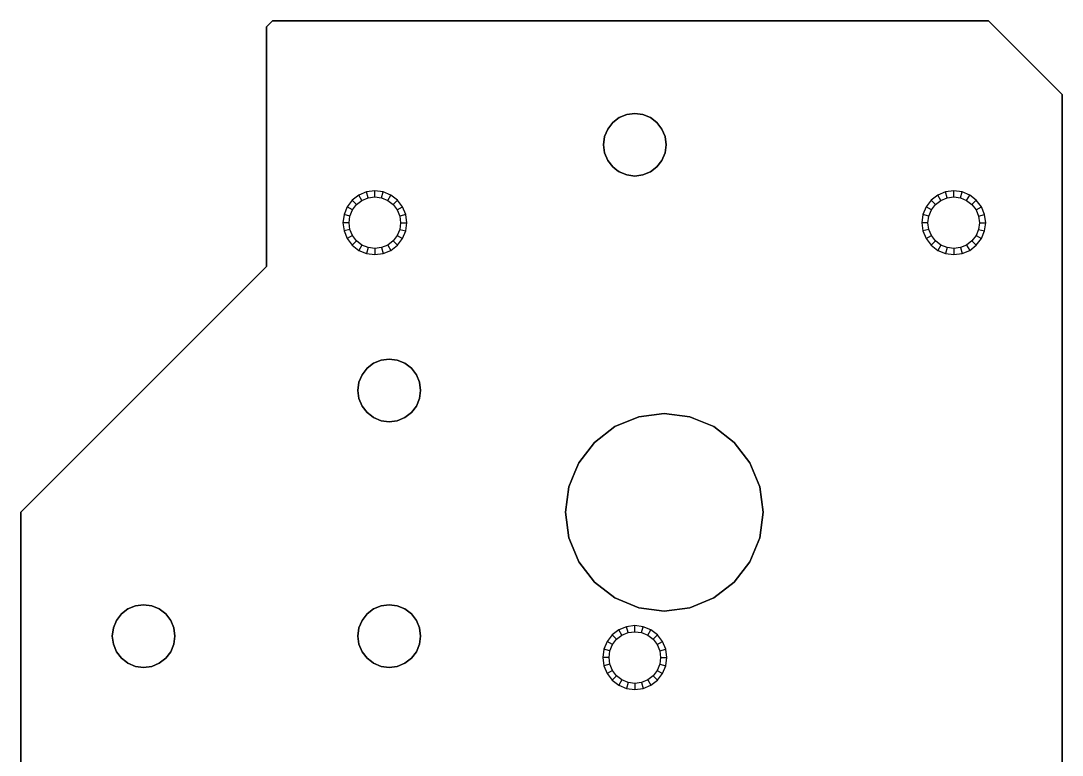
# Model space of a CAD drawing. Header units: metres. Extents: x 0 to 1120, y 0 to 254.
# Drawn here: x 224.6 to 309.4, y 60.2 to 120 of the extents above; entities that cross this region are included whole.
import ezdxf

# ---------------------------------------------------------------- set-up
doc = ezdxf.new("R2010")
doc.units = ezdxf.units.M

msp = doc.modelspace()

# ---------------------------------------------------------------- linework, layer by layer
at = {"layer": 'Group#1'}
for p, q in [((245.102, 120), (244.602, 119.5)), ((244.602, 119.5, 6), (245.102, 120, 6)), ((245.102, 120), (245.102, 120, 6)), ((303.402, 120), (245.102, 120)), ((245.102, 120, 6), (303.402, 120, 6)), ((303.402, 120), (303.402, 120, 6)), ((309.402, 114), (303.402, 120)), ((303.402, 120, 6), (309.402, 114, 6)), ((244.602, 119.5), (244.602, 119.5, 6)), ((244.602, 119.5), (244.602, 100)), ((244.602, 100, 6), (244.602, 119.5, 6)), ((309.402, 114), (309.402, 114, 6)), ((309.402, 46), (309.402, 114)), ((309.402, 114, 6), (309.402, 46, 6)), ((272.799, 111.72), (273.327, 112.125)), ((273.327, 112.125, 6), (272.799, 111.72, 6)), ((273.327, 112.125), (273.942, 112.38)), ((273.942, 112.38, 6), (273.327, 112.125, 6)), ((273.327, 112.125), (273.327, 112.125, 6)), ((273.942, 112.38), (274.602, 112.467)), ((274.602, 112.467, 6), (273.942, 112.38, 6)), ((273.942, 112.38), (273.942, 112.38, 6)), ((274.602, 112.467), (274.602, 112.467, 6)), ((274.602, 112.467), (275.262, 112.38)), ((275.262, 112.38, 6), (274.602, 112.467, 6)), ((275.262, 112.38), (275.262, 112.38, 6)), ((275.262, 112.38), (275.877, 112.125)), ((275.877, 112.125, 6), (275.262, 112.38, 6)), ((275.877, 112.125), (275.877, 112.125, 6)), ((275.877, 112.125), (276.405, 111.72)), ((276.405, 111.72, 6), (275.877, 112.125, 6)), ((272.139, 110.577), (272.393, 111.192)), ((272.393, 111.192, 6), (272.139, 110.577, 6)), ((272.393, 111.192), (272.799, 111.72)), ((272.799, 111.72, 6), (272.393, 111.192, 6)), ((272.393, 111.192, 6), (272.393, 111.192)), ((272.799, 111.72), (272.799, 111.72, 6)), ((276.405, 111.72), (276.405, 111.72, 6)), ((276.405, 111.72), (276.81, 111.192)), ((276.81, 111.192, 6), (276.405, 111.72, 6)), ((276.81, 111.192), (276.81, 111.192, 6)), ((276.81, 111.192), (277.065, 110.577)), ((277.065, 110.577, 6), (276.81, 111.192, 6)), ((272.052, 109.917), (272.139, 110.577)), ((272.139, 110.577, 6), (272.052, 109.917, 6)), ((272.139, 110.577), (272.139, 110.577, 6)), ((277.065, 110.577), (277.065, 110.577, 6)), ((277.065, 110.577), (277.152, 109.917)), ((277.152, 109.917, 6), (277.065, 110.577, 6)), ((272.052, 109.917), (272.052, 109.917, 6)), ((272.139, 109.257), (272.052, 109.917)), ((272.052, 109.917, 6), (272.139, 109.257, 6)), ((277.152, 109.917), (277.065, 109.257)), ((277.065, 109.257, 6), (277.152, 109.917, 6)), ((277.152, 109.917), (277.152, 109.917, 6)), ((272.139, 109.257), (272.139, 109.257, 6)), ((272.393, 108.642), (272.139, 109.257)), ((272.139, 109.257, 6), (272.393, 108.642, 6)), ((272.393, 108.642), (272.393, 108.642, 6)), ((272.799, 108.113), (272.393, 108.642)), ((272.393, 108.642, 6), (272.799, 108.113, 6)), ((276.81, 108.642), (276.405, 108.113)), ((276.405, 108.113, 6), (276.81, 108.642, 6)), ((277.065, 109.257), (276.81, 108.642)), ((276.81, 108.642, 6), (277.065, 109.257, 6)), ((276.81, 108.642), (276.81, 108.642, 6)), ((277.065, 109.257), (277.065, 109.257, 6)), ((272.799, 108.113), (272.799, 108.113, 6)), ((273.15, 107.844), (272.799, 108.113)), ((272.799, 108.113, 6), (273.15, 107.844, 6)), ((273.15, 107.844), (273.15, 107.844, 6)), ((273.327, 107.708), (273.15, 107.844)), ((273.15, 107.844, 6), (273.327, 107.708, 6)), ((273.327, 107.708), (273.327, 107.708, 6)), ((273.942, 107.453), (273.327, 107.708)), ((273.327, 107.708, 6), (273.942, 107.453, 6)), ((275.877, 107.708), (275.262, 107.453)), ((275.262, 107.453, 6), (275.877, 107.708, 6)), ((276.405, 108.113), (275.877, 107.708)), ((275.877, 107.708, 6), (276.405, 108.113, 6)), ((275.877, 107.708), (275.877, 107.708, 6)), ((276.405, 108.113), (276.405, 108.113, 6)), ((273.942, 107.453), (273.942, 107.453, 6)), ((274.602, 107.367), (273.942, 107.453)), ((273.942, 107.453, 6), (274.602, 107.367, 6)), ((275.262, 107.453), (274.602, 107.367)), ((274.602, 107.367, 6), (275.262, 107.453, 6)), ((274.602, 107.367), (274.602, 107.367, 6)), ((275.262, 107.453), (275.262, 107.453, 6)), ((252.759, 106.081, 6), (252.132, 105.822, 6)), ((253.432, 106.17, 6), (252.759, 106.081, 6)), ((252.889, 105.598, 5.5), (252.759, 106.081, 6)), ((253.432, 105.67, 5.5), (253.432, 106.17, 6)), ((254.105, 106.081, 6), (253.432, 106.17, 6)), ((253.976, 105.598, 5.5), (254.105, 106.081, 6)), ((254.732, 105.822, 6), (254.105, 106.081, 6)), ((299.899, 106.081, 6), (299.272, 105.822, 6)), ((300.572, 106.17, 6), (299.899, 106.081, 6)), ((300.029, 105.598, 5.5), (299.899, 106.081, 6)), ((301.245, 106.081, 6), (300.572, 106.17, 6)), ((300.572, 105.67, 5.5), (300.572, 106.17, 6)), ((301.116, 105.598, 5.5), (301.245, 106.081, 6)), ((301.872, 105.822, 6), (301.245, 106.081, 6)), ((251.594, 105.408, 6), (251.18, 104.87, 6)), ((252.132, 105.822, 6), (251.594, 105.408, 6)), ((251.947, 105.055, 5.5), (251.594, 105.408, 6)), ((251.947, 105.055), (252.382, 105.389)), ((251.947, 105.055, 5.5), (252.382, 105.389, 5.5)), ((252.382, 105.389, 5.5), (252.132, 105.822, 6)), ((252.382, 105.389), (252.889, 105.598)), ((252.382, 105.389, 5.5), (252.889, 105.598, 5.5)), ((252.382, 105.389), (252.382, 105.389, 5.5)), ((252.889, 105.598), (253.432, 105.67)), ((252.889, 105.598, 5.5), (253.432, 105.67, 5.5)), ((252.889, 105.598), (252.889, 105.598, 5.5)), ((253.432, 105.67), (253.976, 105.598)), ((253.432, 105.67, 5.5), (253.976, 105.598, 5.5)), ((253.432, 105.67, 5.5), (253.432, 105.67)), ((253.976, 105.598), (254.482, 105.389)), ((253.976, 105.598), (253.976, 105.598, 5.5)), ((253.976, 105.598, 5.5), (254.482, 105.389, 5.5)), ((254.482, 105.389, 5.5), (254.732, 105.822, 6)), ((254.482, 105.389), (254.917, 105.055)), ((254.482, 105.389, 5.5), (254.917, 105.055, 5.5)), ((254.482, 105.389, 5.5), (254.482, 105.389)), ((255.271, 105.408, 6), (254.732, 105.822, 6)), ((254.917, 105.055, 5.5), (255.271, 105.408, 6)), ((255.684, 104.87, 6), (255.271, 105.408, 6)), ((298.734, 105.408, 6), (298.32, 104.87, 6)), ((299.272, 105.822, 6), (298.734, 105.408, 6)), ((299.087, 105.055, 5.5), (298.734, 105.408, 6)), ((299.087, 105.055), (299.522, 105.389)), ((299.087, 105.055, 5.5), (299.522, 105.389, 5.5)), ((299.522, 105.389, 5.5), (299.272, 105.822, 6)), ((299.522, 105.389), (300.029, 105.598)), ((299.522, 105.389, 5.5), (300.029, 105.598, 5.5)), ((299.522, 105.389, 5.5), (299.522, 105.389)), ((300.029, 105.598), (300.572, 105.67)), ((300.029, 105.598, 5.5), (300.572, 105.67, 5.5)), ((300.029, 105.598), (300.029, 105.598, 5.5)), ((300.572, 105.67), (301.116, 105.598)), ((300.572, 105.67, 5.5), (300.572, 105.67)), ((300.572, 105.67, 5.5), (301.116, 105.598, 5.5)), ((301.116, 105.598), (301.622, 105.389)), ((301.116, 105.598, 5.5), (301.622, 105.389, 5.5)), ((301.116, 105.598), (301.116, 105.598, 5.5)), ((301.622, 105.389, 5.5), (301.872, 105.822, 6)), ((301.622, 105.389), (302.057, 105.055)), ((301.622, 105.389), (301.622, 105.389, 5.5)), ((301.622, 105.389, 5.5), (302.057, 105.055, 5.5)), ((302.411, 105.408, 6), (301.872, 105.822, 6)), ((302.057, 105.055, 5.5), (302.411, 105.408, 6)), ((302.824, 104.87, 6), (302.411, 105.408, 6)), ((251.18, 104.87, 6), (250.921, 104.243, 6)), ((251.613, 104.62, 5.5), (251.18, 104.87, 6)), ((251.404, 104.114), (251.613, 104.62)), ((251.404, 104.114, 5.5), (251.613, 104.62, 5.5)), ((251.613, 104.62), (251.947, 105.055)), ((251.613, 104.62, 5.5), (251.947, 105.055, 5.5)), ((251.613, 104.62, 5.5), (251.613, 104.62)), ((251.947, 105.055, 5.5), (251.947, 105.055)), ((254.917, 105.055), (255.251, 104.62)), ((254.917, 105.055, 5.5), (255.251, 104.62, 5.5)), ((254.917, 105.055, 5.5), (254.917, 105.055)), ((255.251, 104.62, 5.5), (255.684, 104.87, 6)), ((255.251, 104.62), (255.461, 104.114)), ((255.251, 104.62), (255.251, 104.62, 5.5)), ((255.251, 104.62, 5.5), (255.461, 104.114, 5.5)), ((255.944, 104.243, 6), (255.684, 104.87, 6)), ((298.32, 104.87, 6), (298.061, 104.243, 6)), ((298.753, 104.62, 5.5), (298.32, 104.87, 6)), ((298.544, 104.114), (298.753, 104.62)), ((298.544, 104.114, 5.5), (298.753, 104.62, 5.5)), ((298.753, 104.62), (299.087, 105.055)), ((298.753, 104.62, 5.5), (299.087, 105.055, 5.5)), ((298.753, 104.62, 5.5), (298.753, 104.62)), ((299.087, 105.055), (299.087, 105.055, 5.5)), ((302.057, 105.055), (302.391, 104.62)), ((302.057, 105.055, 5.5), (302.391, 104.62, 5.5)), ((302.057, 105.055, 5.5), (302.057, 105.055)), ((302.391, 104.62, 5.5), (302.824, 104.87, 6)), ((302.391, 104.62), (302.601, 104.114)), ((302.391, 104.62, 5.5), (302.391, 104.62)), ((302.391, 104.62, 5.5), (302.601, 104.114, 5.5)), ((303.084, 104.243, 6), (302.824, 104.87, 6)), ((250.921, 104.243, 6), (250.832, 103.57, 6)), ((251.332, 103.57, 5.5), (250.832, 103.57, 6)), ((250.832, 103.57, 6), (250.921, 102.897, 6)), ((251.404, 104.114, 5.5), (250.921, 104.243, 6)), ((251.332, 103.57), (251.404, 104.114)), ((251.332, 103.57, 5.5), (251.404, 104.114, 5.5)), ((251.404, 103.026), (251.332, 103.57)), ((251.332, 103.57), (251.332, 103.57, 5.5)), ((251.404, 103.026, 5.5), (251.332, 103.57, 5.5)), ((251.404, 104.114, 5.5), (251.404, 104.114)), ((255.944, 104.243, 6), (255.461, 104.114, 5.5)), ((255.461, 104.114), (255.532, 103.57)), ((255.461, 104.114), (255.461, 104.114, 5.5)), ((255.461, 104.114, 5.5), (255.532, 103.57, 5.5)), ((255.532, 103.57), (255.461, 103.026)), ((255.532, 103.57, 5.5), (255.461, 103.026, 5.5)), ((255.532, 103.57, 5.5), (255.532, 103.57)), ((255.532, 103.57, 5.5), (256.032, 103.57, 6)), ((256.032, 103.57, 6), (255.944, 104.243, 6)), ((255.944, 102.897, 6), (256.032, 103.57, 6)), ((298.061, 104.243, 6), (297.972, 103.57, 6)), ((297.972, 103.57, 6), (298.061, 102.897, 6)), ((298.472, 103.57, 5.5), (297.972, 103.57, 6)), ((298.544, 104.114, 5.5), (298.061, 104.243, 6)), ((298.472, 103.57), (298.544, 104.114)), ((298.472, 103.57, 5.5), (298.544, 104.114, 5.5)), ((298.544, 103.026), (298.472, 103.57)), ((298.544, 103.026, 5.5), (298.472, 103.57, 5.5)), ((298.472, 103.57), (298.472, 103.57, 5.5)), ((298.544, 104.114, 5.5), (298.544, 104.114)), ((302.601, 104.114, 5.5), (303.084, 104.243, 6)), ((302.601, 104.114), (302.672, 103.57)), ((302.601, 104.114, 5.5), (302.672, 103.57, 5.5)), ((302.601, 104.114), (302.601, 104.114, 5.5)), ((302.672, 103.57), (302.601, 103.026)), ((302.672, 103.57, 5.5), (302.601, 103.026, 5.5)), ((302.672, 103.57), (302.672, 103.57, 5.5)), ((302.672, 103.57, 5.5), (303.172, 103.57, 6)), ((303.172, 103.57, 6), (303.084, 104.243, 6)), ((303.084, 102.897, 6), (303.172, 103.57, 6)), ((251.404, 103.026, 5.5), (250.921, 102.897, 6)), ((250.921, 102.897, 6), (251.18, 102.27, 6)), ((251.613, 102.52), (251.404, 103.026)), ((251.613, 102.52, 5.5), (251.404, 103.026, 5.5)), ((251.404, 103.026), (251.404, 103.026, 5.5)), ((255.461, 103.026), (255.251, 102.52)), ((255.461, 103.026, 5.5), (255.251, 102.52, 5.5)), ((255.461, 103.026), (255.461, 103.026, 5.5)), ((255.461, 103.026, 5.5), (255.944, 102.897, 6)), ((255.684, 102.27, 6), (255.944, 102.897, 6)), ((298.544, 103.026, 5.5), (298.061, 102.897, 6)), ((298.061, 102.897, 6), (298.32, 102.27, 6)), ((298.753, 102.52), (298.544, 103.026)), ((298.544, 103.026), (298.544, 103.026, 5.5)), ((298.753, 102.52, 5.5), (298.544, 103.026, 5.5)), ((302.601, 103.026), (302.391, 102.52)), ((302.601, 103.026, 5.5), (302.391, 102.52, 5.5)), ((302.601, 103.026, 5.5), (302.601, 103.026)), ((302.601, 103.026, 5.5), (303.084, 102.897, 6)), ((302.824, 102.27, 6), (303.084, 102.897, 6)), ((251.613, 102.52, 5.5), (251.18, 102.27, 6)), ((251.18, 102.27, 6), (251.594, 101.732, 6)), ((251.947, 102.085, 5.5), (251.594, 101.732, 6)), ((251.947, 102.085), (251.613, 102.52)), ((251.947, 102.085, 5.5), (251.613, 102.52, 5.5)), ((251.613, 102.52, 5.5), (251.613, 102.52)), ((252.382, 101.751), (251.947, 102.085)), ((252.382, 101.751, 5.5), (251.947, 102.085, 5.5)), ((251.947, 102.085), (251.947, 102.085, 5.5)), ((254.917, 102.085), (254.482, 101.751)), ((254.917, 102.085, 5.5), (254.482, 101.751, 5.5)), ((255.251, 102.52), (254.917, 102.085)), ((255.251, 102.52, 5.5), (254.917, 102.085, 5.5)), ((254.917, 102.085, 5.5), (255.271, 101.732, 6)), ((254.917, 102.085, 5.5), (254.917, 102.085)), ((255.251, 102.52), (255.251, 102.52, 5.5)), ((255.251, 102.52, 5.5), (255.684, 102.27, 6)), ((255.271, 101.732, 6), (255.684, 102.27, 6)), ((298.32, 102.27, 6), (298.753, 102.52, 5.5)), ((298.32, 102.27, 6), (298.734, 101.732, 6)), ((299.087, 102.085, 5.5), (298.734, 101.732, 6)), ((299.087, 102.085), (298.753, 102.52)), ((298.753, 102.52, 5.5), (298.753, 102.52)), ((299.087, 102.085, 5.5), (298.753, 102.52, 5.5)), ((299.522, 101.751), (299.087, 102.085)), ((299.087, 102.085), (299.087, 102.085, 5.5)), ((299.522, 101.751, 5.5), (299.087, 102.085, 5.5)), ((302.057, 102.085), (301.622, 101.751)), ((302.057, 102.085, 5.5), (301.622, 101.751, 5.5)), ((302.391, 102.52), (302.057, 102.085)), ((302.391, 102.52, 5.5), (302.057, 102.085, 5.5)), ((302.057, 102.085, 5.5), (302.057, 102.085)), ((302.057, 102.085, 5.5), (302.411, 101.732, 6)), ((302.391, 102.52), (302.391, 102.52, 5.5)), ((302.391, 102.52, 5.5), (302.824, 102.27, 6)), ((302.411, 101.732, 6), (302.824, 102.27, 6)), ((251.594, 101.732, 6), (252.132, 101.318, 6)), ((252.382, 101.751, 5.5), (252.132, 101.318, 6)), ((252.132, 101.318, 6), (252.759, 101.059, 6)), ((252.889, 101.542), (252.382, 101.751)), ((252.382, 101.751), (252.382, 101.751, 5.5)), ((252.889, 101.542, 5.5), (252.382, 101.751, 5.5)), ((252.889, 101.542, 5.5), (252.759, 101.059, 6)), ((252.759, 101.059, 6), (253.432, 100.97, 6)), ((253.432, 101.47), (252.889, 101.542)), ((252.889, 101.542, 5.5), (252.889, 101.542)), ((253.432, 101.47, 5.5), (252.889, 101.542, 5.5)), ((253.976, 101.542), (253.432, 101.47)), ((253.976, 101.542, 5.5), (253.432, 101.47, 5.5)), ((253.432, 101.47), (253.432, 101.47, 5.5)), ((253.432, 101.47, 5.5), (253.432, 100.97, 6)), ((253.432, 100.97, 6), (254.105, 101.059, 6)), ((254.482, 101.751), (253.976, 101.542)), ((254.482, 101.751, 5.5), (253.976, 101.542, 5.5)), ((253.976, 101.542), (253.976, 101.542, 5.5)), ((253.976, 101.542, 5.5), (254.105, 101.059, 6)), ((254.105, 101.059, 6), (254.732, 101.318, 6)), ((254.482, 101.751, 5.5), (254.732, 101.318, 6)), ((254.482, 101.751), (254.482, 101.751, 5.5)), ((254.732, 101.318, 6), (255.271, 101.732, 6)), ((298.734, 101.732, 6), (299.272, 101.318, 6)), ((299.522, 101.751, 5.5), (299.272, 101.318, 6)), ((299.272, 101.318, 6), (299.899, 101.059, 6)), ((300.029, 101.542), (299.522, 101.751)), ((299.522, 101.751), (299.522, 101.751, 5.5)), ((300.029, 101.542, 5.5), (299.522, 101.751, 5.5)), ((300.029, 101.542, 5.5), (299.899, 101.059, 6)), ((299.899, 101.059, 6), (300.572, 100.97, 6)), ((300.572, 101.47), (300.029, 101.542)), ((300.029, 101.542, 5.5), (300.029, 101.542)), ((300.572, 101.47, 5.5), (300.029, 101.542, 5.5)), ((301.116, 101.542), (300.572, 101.47)), ((301.116, 101.542, 5.5), (300.572, 101.47, 5.5)), ((300.572, 101.47), (300.572, 101.47, 5.5)), ((300.572, 101.47, 5.5), (300.572, 100.97, 6)), ((300.572, 100.97, 6), (301.245, 101.059, 6)), ((301.622, 101.751), (301.116, 101.542)), ((301.622, 101.751, 5.5), (301.116, 101.542, 5.5)), ((301.116, 101.542), (301.116, 101.542, 5.5)), ((301.116, 101.542, 5.5), (301.245, 101.059, 6)), ((301.245, 101.059, 6), (301.872, 101.318, 6)), ((301.622, 101.751, 5.5), (301.622, 101.751)), ((301.622, 101.751, 5.5), (301.872, 101.318, 6)), ((301.872, 101.318, 6), (302.411, 101.732, 6)), ((244.602, 100), (224.602, 80)), ((224.602, 80, 6), (244.602, 100, 6)), ((244.602, 100), (244.602, 100, 6)), ((253.942, 92.38), (254.602, 92.467)), ((254.602, 92.467, 6), (253.942, 92.38, 6)), ((254.602, 92.467), (254.602, 92.467, 6)), ((254.602, 92.467), (255.262, 92.38)), ((255.262, 92.38, 6), (254.602, 92.467, 6)), ((252.393, 91.192), (252.799, 91.72)), ((252.799, 91.72, 6), (252.393, 91.192, 6)), ((252.799, 91.72), (253.327, 92.125)), ((253.327, 92.125, 6), (252.799, 91.72, 6)), ((252.799, 91.72), (252.799, 91.72, 6)), ((253.327, 92.125), (253.942, 92.38)), ((253.942, 92.38, 6), (253.327, 92.125, 6)), ((253.327, 92.125), (253.327, 92.125, 6)), ((253.942, 92.38), (253.942, 92.38, 6)), ((255.262, 92.38), (255.262, 92.38, 6)), ((255.262, 92.38), (255.877, 92.125)), ((255.877, 92.125, 6), (255.262, 92.38, 6)), ((255.877, 92.125), (255.877, 92.125, 6)), ((255.877, 92.125), (256.405, 91.72)), ((256.405, 91.72, 6), (255.877, 92.125, 6)), ((256.405, 91.72), (256.405, 91.72, 6)), ((256.405, 91.72), (256.81, 91.192)), ((256.81, 91.192, 6), (256.405, 91.72, 6)), ((252.139, 90.577), (252.393, 91.192)), ((252.393, 91.192, 6), (252.139, 90.577, 6)), ((252.393, 91.192), (252.393, 91.192, 6)), ((256.81, 91.192), (256.81, 91.192, 6)), ((256.81, 91.192), (257.065, 90.577)), ((257.065, 90.577, 6), (256.81, 91.192, 6)), ((252.052, 89.917), (252.139, 90.577)), ((252.139, 90.577, 6), (252.052, 89.917, 6)), ((252.052, 89.917), (252.052, 89.917, 6)), ((252.139, 89.257), (252.052, 89.917)), ((252.052, 89.917, 6), (252.139, 89.257, 6)), ((252.139, 90.577), (252.139, 90.577, 6)), ((257.065, 90.577), (257.065, 90.577, 6)), ((257.065, 90.577), (257.152, 89.917)), ((257.152, 89.917, 6), (257.065, 90.577, 6)), ((257.152, 89.917), (257.065, 89.257)), ((257.065, 89.257, 6), (257.152, 89.917, 6)), ((257.152, 89.917), (257.152, 89.917, 6)), ((252.139, 89.257), (252.139, 89.257, 6)), ((252.393, 88.642), (252.139, 89.257)), ((252.139, 89.257, 6), (252.393, 88.642, 6)), ((257.065, 89.257), (256.81, 88.642)), ((256.81, 88.642, 6), (257.065, 89.257, 6)), ((257.065, 89.257), (257.065, 89.257, 6)), ((252.393, 88.642), (252.393, 88.642, 6)), ((252.799, 88.113), (252.393, 88.642)), ((252.393, 88.642, 6), (252.799, 88.113, 6)), ((256.81, 88.642), (256.405, 88.113)), ((256.405, 88.113, 6), (256.81, 88.642, 6)), ((256.81, 88.642), (256.81, 88.642, 6)), ((252.799, 88.113), (252.799, 88.113, 6)), ((253.15, 87.844), (252.799, 88.113)), ((252.799, 88.113, 6), (253.15, 87.844, 6)), ((253.15, 87.844), (253.15, 87.844, 6)), ((253.327, 87.708), (253.15, 87.844)), ((253.15, 87.844, 6), (253.327, 87.708, 6)), ((253.327, 87.708), (253.327, 87.708, 6)), ((253.942, 87.453), (253.327, 87.708)), ((253.327, 87.708, 6), (253.942, 87.453, 6)), ((253.942, 87.453, 6), (253.942, 87.453)), ((254.602, 87.367), (253.942, 87.453)), ((253.942, 87.453, 6), (254.602, 87.367, 6)), ((255.262, 87.453), (254.602, 87.367)), ((254.602, 87.367, 6), (255.262, 87.453, 6)), ((254.602, 87.367), (254.602, 87.367, 6)), ((255.877, 87.708), (255.262, 87.453)), ((255.262, 87.453, 6), (255.877, 87.708, 6)), ((255.262, 87.453), (255.262, 87.453, 6)), ((256.405, 88.113), (255.877, 87.708)), ((255.877, 87.708, 6), (256.405, 88.113, 6)), ((255.877, 87.708), (255.877, 87.708, 6)), ((256.405, 88.113), (256.405, 88.113, 6)), ((272.977, 86.972), (274.919, 87.776)), ((274.919, 87.776, 6), (272.977, 86.972, 6)), ((274.919, 87.776), (277.002, 88.05)), ((277.002, 88.05, 6), (274.919, 87.776, 6)), ((274.919, 87.776), (274.919, 87.776, 6)), ((277.002, 88.05, 6), (277.002, 88.05)), ((277.002, 88.05), (279.086, 87.776)), ((279.086, 87.776, 6), (277.002, 88.05, 6)), ((279.086, 87.776), (279.086, 87.776, 6)), ((279.086, 87.776), (279.402, 87.645)), ((279.402, 87.645, 6), (279.086, 87.776, 6)), ((279.402, 87.645), (279.402, 87.645, 6)), ((279.402, 87.645), (281.027, 86.972)), ((281.027, 86.972, 6), (279.402, 87.645, 6)), ((271.31, 85.692), (272.977, 86.972)), ((272.977, 86.972, 6), (271.31, 85.692, 6)), ((272.977, 86.972), (272.977, 86.972, 6)), ((281.027, 86.972), (281.027, 86.972, 6)), ((281.027, 86.972), (282.694, 85.692)), ((282.694, 85.692, 6), (281.027, 86.972, 6)), ((270.031, 84.025), (271.31, 85.692)), ((271.31, 85.692, 6), (270.031, 84.025, 6)), ((271.31, 85.692), (271.31, 85.692, 6)), ((282.694, 85.692), (282.694, 85.692, 6)), ((282.694, 85.692), (283.974, 84.025)), ((283.974, 84.025, 6), (282.694, 85.692, 6)), ((269.712, 83.255), (270.031, 84.025)), ((270.031, 84.025, 6), (269.712, 83.255, 6)), ((270.031, 84.025), (270.031, 84.025, 6)), ((283.974, 84.025), (283.974, 84.025, 6)), ((283.974, 84.025), (284.778, 82.083)), ((284.778, 82.083, 6), (283.974, 84.025, 6)), ((269.226, 82.083), (269.712, 83.255)), ((269.712, 83.255, 6), (269.226, 82.083, 6)), ((269.712, 83.255), (269.712, 83.255, 6)), ((268.952, 80), (269.226, 82.083)), ((269.226, 82.083, 6), (268.952, 80, 6)), ((269.226, 82.083), (269.226, 82.083, 6)), ((284.778, 82.083), (284.778, 82.083, 6)), ((284.778, 82.083), (285.052, 80)), ((285.052, 80, 6), (284.778, 82.083, 6)), ((224.602, 80), (224.602, 80, 6)), ((224.602, 80), (224.602, 46)), ((224.602, 46, 6), (224.602, 80, 6)), ((268.952, 80), (268.952, 80, 6)), ((269.226, 77.917), (268.952, 80)), ((268.952, 80, 6), (269.226, 77.917, 6)), ((285.052, 80), (284.778, 77.917)), ((284.778, 77.917, 6), (285.052, 80, 6)), ((285.052, 80), (285.052, 80, 6)), ((269.226, 77.917), (269.226, 77.917, 6)), ((269.712, 76.745), (269.226, 77.917)), ((269.226, 77.917, 6), (269.712, 76.745, 6)), ((284.778, 77.917), (283.974, 75.975)), ((283.974, 75.975, 6), (284.778, 77.917, 6)), ((284.778, 77.917), (284.778, 77.917, 6)), ((269.712, 76.745), (269.712, 76.745, 6)), ((270.031, 75.975), (269.712, 76.745)), ((269.712, 76.745, 6), (270.031, 75.975, 6)), ((270.031, 75.975), (270.031, 75.975, 6)), ((271.31, 74.308), (270.031, 75.975)), ((270.031, 75.975, 6), (271.31, 74.308, 6)), ((283.974, 75.975), (282.694, 74.308)), ((282.694, 74.308, 6), (283.974, 75.975, 6)), ((283.974, 75.975), (283.974, 75.975, 6)), ((271.31, 74.308), (271.31, 74.308, 6)), ((272.977, 73.028), (271.31, 74.308)), ((271.31, 74.308, 6), (272.977, 73.028, 6)), ((282.694, 74.308), (281.027, 73.028)), ((281.027, 73.028, 6), (282.694, 74.308, 6)), ((282.694, 74.308), (282.694, 74.308, 6)), ((272.977, 73.028), (272.977, 73.028, 6)), ((274.919, 72.224), (272.977, 73.028)), ((272.977, 73.028, 6), (274.919, 72.224, 6)), ((281.027, 73.028), (279.402, 72.355)), ((279.402, 72.355, 6), (281.027, 73.028, 6)), ((281.027, 73.028), (281.027, 73.028, 6)), ((232.799, 71.725), (233.327, 72.13)), ((233.327, 72.13, 6), (232.799, 71.725, 6)), ((233.327, 72.13), (233.942, 72.385)), ((233.942, 72.385, 6), (233.327, 72.13, 6)), ((233.327, 72.13), (233.327, 72.13, 6)), ((233.942, 72.385), (234.602, 72.472)), ((234.602, 72.472, 6), (233.942, 72.385, 6)), ((233.942, 72.385), (233.942, 72.385, 6)), ((234.602, 72.472), (235.262, 72.385)), ((234.602, 72.472), (234.602, 72.472, 6)), ((235.262, 72.385, 6), (234.602, 72.472, 6)), ((235.262, 72.385), (235.877, 72.13)), ((235.262, 72.385), (235.262, 72.385, 6)), ((235.877, 72.13, 6), (235.262, 72.385, 6)), ((235.877, 72.13), (236.405, 71.725)), ((235.877, 72.13), (235.877, 72.13, 6)), ((236.405, 71.725, 6), (235.877, 72.13, 6)), ((252.799, 71.725), (253.327, 72.13)), ((253.327, 72.13, 6), (252.799, 71.725, 6)), ((253.327, 72.13), (253.942, 72.385)), ((253.942, 72.385, 6), (253.327, 72.13, 6)), ((253.327, 72.13), (253.327, 72.13, 6)), ((253.942, 72.385), (254.602, 72.472)), ((254.602, 72.472, 6), (253.942, 72.385, 6)), ((253.942, 72.385), (253.942, 72.385, 6)), ((254.602, 72.472), (254.602, 72.472, 6)), ((254.602, 72.472), (255.262, 72.385)), ((255.262, 72.385, 6), (254.602, 72.472, 6)), ((255.262, 72.385), (255.262, 72.385, 6)), ((255.262, 72.385), (255.877, 72.13)), ((255.877, 72.13, 6), (255.262, 72.385, 6)), ((255.877, 72.13), (255.877, 72.13, 6)), ((255.877, 72.13), (256.405, 71.725)), ((256.405, 71.725, 6), (255.877, 72.13, 6)), ((274.919, 72.224), (274.919, 72.224, 6)), ((277.002, 71.95), (274.919, 72.224)), ((274.919, 72.224, 6), (277.002, 71.95, 6)), ((279.086, 72.224), (277.002, 71.95)), ((277.002, 71.95, 6), (279.086, 72.224, 6)), ((279.402, 72.355), (279.086, 72.224)), ((279.086, 72.224, 6), (279.402, 72.355, 6)), ((279.086, 72.224), (279.086, 72.224, 6)), ((279.402, 72.355), (279.402, 72.355, 6)), ((232.393, 71.197), (232.799, 71.725)), ((232.799, 71.725, 6), (232.393, 71.197, 6)), ((232.799, 71.725), (232.799, 71.725, 6)), ((236.405, 71.725), (236.81, 71.197)), ((236.405, 71.725), (236.405, 71.725, 6)), ((236.81, 71.197, 6), (236.405, 71.725, 6)), ((252.393, 71.197), (252.799, 71.725)), ((252.799, 71.725, 6), (252.393, 71.197, 6)), ((252.799, 71.725), (252.799, 71.725, 6)), ((256.405, 71.725), (256.405, 71.725, 6)), ((256.405, 71.725), (256.81, 71.197)), ((256.81, 71.197, 6), (256.405, 71.725, 6)), ((277.002, 71.95), (277.002, 71.95, 6)), ((232.052, 69.922), (232.139, 70.582)), ((232.139, 70.582, 6), (232.052, 69.922, 6)), ((232.139, 70.582), (232.393, 71.197)), ((232.393, 71.197, 6), (232.139, 70.582, 6)), ((232.139, 70.582), (232.139, 70.582, 6)), ((232.393, 71.197), (232.393, 71.197, 6)), ((236.81, 71.197), (237.065, 70.582)), ((236.81, 71.197), (236.81, 71.197, 6)), ((237.065, 70.582, 6), (236.81, 71.197, 6)), ((237.065, 70.582), (237.152, 69.922)), ((237.065, 70.582), (237.065, 70.582, 6)), ((237.152, 69.922, 6), (237.065, 70.582, 6)), ((252.052, 69.922), (252.139, 70.582)), ((252.139, 70.582, 6), (252.052, 69.922, 6)), ((252.139, 70.582), (252.393, 71.197)), ((252.393, 71.197, 6), (252.139, 70.582, 6)), ((252.139, 70.582), (252.139, 70.582, 6)), ((252.393, 71.197), (252.393, 71.197, 6)), ((256.81, 71.197), (256.81, 71.197, 6)), ((256.81, 71.197), (257.065, 70.582)), ((257.065, 70.582, 6), (256.81, 71.197, 6)), ((257.065, 70.582), (257.065, 70.582, 6)), ((257.065, 70.582), (257.152, 69.922)), ((257.152, 69.922, 6), (257.065, 70.582, 6)), ((273.302, 70.427, 6), (272.764, 70.013, 6)), ((273.929, 70.686, 6), (273.302, 70.427, 6)), ((273.552, 69.994, 5.5), (273.302, 70.427, 6)), ((274.602, 70.775, 6), (273.929, 70.686, 6)), ((274.059, 70.203, 5.5), (273.929, 70.686, 6)), ((275.275, 70.686, 6), (274.602, 70.775, 6)), ((274.602, 70.275, 5.5), (274.602, 70.775, 6)), ((275.146, 70.203, 5.5), (275.275, 70.686, 6)), ((275.902, 70.427, 6), (275.275, 70.686, 6)), ((275.652, 69.994, 5.5), (275.902, 70.427, 6)), ((276.441, 70.013, 6), (275.902, 70.427, 6)), ((232.139, 69.262), (232.052, 69.922)), ((232.052, 69.922), (232.052, 69.922, 6)), ((232.052, 69.922, 6), (232.139, 69.262, 6)), ((237.152, 69.922), (237.065, 69.262)), ((237.065, 69.262, 6), (237.152, 69.922, 6)), ((237.152, 69.922), (237.152, 69.922, 6)), ((252.052, 69.922), (252.052, 69.922, 6)), ((252.139, 69.262), (252.052, 69.922)), ((252.052, 69.922, 6), (252.139, 69.262, 6)), ((257.152, 69.922), (257.065, 69.262)), ((257.065, 69.262, 6), (257.152, 69.922, 6)), ((257.152, 69.922), (257.152, 69.922, 6)), ((272.764, 70.013, 6), (272.35, 69.475, 6)), ((273.117, 69.66, 5.5), (272.764, 70.013, 6)), ((272.783, 69.225), (273.117, 69.66)), ((272.783, 69.225, 5.5), (273.117, 69.66, 5.5)), ((273.117, 69.66), (273.552, 69.994)), ((273.117, 69.66, 5.5), (273.552, 69.994, 5.5)), ((273.117, 69.66, 5.5), (273.117, 69.66)), ((273.552, 69.994), (274.059, 70.203)), ((273.552, 69.994, 5.5), (274.059, 70.203, 5.5)), ((273.552, 69.994), (273.552, 69.994, 5.5)), ((274.059, 70.203), (274.602, 70.275)), ((274.059, 70.203, 5.5), (274.602, 70.275, 5.5)), ((274.059, 70.203), (274.059, 70.203, 5.5)), ((274.602, 70.275), (275.146, 70.203)), ((274.602, 70.275, 5.5), (274.602, 70.275)), ((274.602, 70.275, 5.5), (275.146, 70.203, 5.5)), ((275.146, 70.203), (275.652, 69.994)), ((275.146, 70.203), (275.146, 70.203, 5.5)), ((275.146, 70.203, 5.5), (275.652, 69.994, 5.5)), ((275.652, 69.994), (276.087, 69.66)), ((275.652, 69.994), (275.652, 69.994, 5.5)), ((275.652, 69.994, 5.5), (276.087, 69.66, 5.5)), ((276.441, 70.013, 6), (276.087, 69.66, 5.5)), ((276.087, 69.66), (276.421, 69.225)), ((276.087, 69.66, 5.5), (276.421, 69.225, 5.5)), ((276.087, 69.66), (276.087, 69.66, 5.5)), ((276.854, 69.475, 6), (276.441, 70.013, 6)), ((232.393, 68.647), (232.139, 69.262)), ((232.139, 69.262), (232.139, 69.262, 6)), ((232.139, 69.262, 6), (232.393, 68.647, 6)), ((237.065, 69.262), (236.81, 68.647)), ((236.81, 68.647, 6), (237.065, 69.262, 6)), ((237.065, 69.262), (237.065, 69.262, 6)), ((252.393, 68.647), (252.139, 69.262)), ((252.139, 69.262), (252.139, 69.262, 6)), ((252.139, 69.262, 6), (252.393, 68.647, 6)), ((257.065, 69.262), (256.81, 68.647)), ((256.81, 68.647, 6), (257.065, 69.262, 6)), ((257.065, 69.262), (257.065, 69.262, 6)), ((272.091, 68.848, 6), (272.002, 68.175, 6)), ((272.35, 69.475, 6), (272.091, 68.848, 6)), ((272.574, 68.719, 5.5), (272.091, 68.848, 6)), ((272.783, 69.225, 5.5), (272.35, 69.475, 6)), ((272.502, 68.175), (272.574, 68.719)), ((272.502, 68.175, 5.5), (272.574, 68.719, 5.5)), ((272.574, 68.719), (272.783, 69.225)), ((272.574, 68.719, 5.5), (272.783, 69.225, 5.5)), ((272.574, 68.719), (272.574, 68.719, 5.5)), ((272.783, 69.225), (272.783, 69.225, 5.5)), ((276.421, 69.225, 5.5), (276.854, 69.475, 6)), ((276.421, 69.225), (276.631, 68.719)), ((276.421, 69.225, 5.5), (276.631, 68.719, 5.5)), ((276.421, 69.225), (276.421, 69.225, 5.5)), ((276.631, 68.719, 5.5), (277.114, 68.848, 6)), ((276.631, 68.719), (276.702, 68.175)), ((276.631, 68.719, 5.5), (276.631, 68.719)), ((276.631, 68.719, 5.5), (276.702, 68.175, 5.5)), ((277.114, 68.848, 6), (276.854, 69.475, 6)), ((277.202, 68.175, 6), (277.114, 68.848, 6)), ((232.799, 68.119), (232.393, 68.647)), ((232.393, 68.647), (232.393, 68.647, 6)), ((232.393, 68.647, 6), (232.799, 68.119, 6)), ((233.15, 67.849), (232.799, 68.119)), ((232.799, 68.119), (232.799, 68.119, 6)), ((232.799, 68.119, 6), (233.15, 67.849, 6)), ((233.327, 67.714), (233.15, 67.849)), ((233.15, 67.849), (233.15, 67.849, 6)), ((233.15, 67.849, 6), (233.327, 67.714, 6)), ((236.405, 68.119), (235.877, 67.714)), ((235.877, 67.714, 6), (236.405, 68.119, 6)), ((236.81, 68.647), (236.405, 68.119)), ((236.405, 68.119, 6), (236.81, 68.647, 6)), ((236.405, 68.119, 6), (236.405, 68.119)), ((236.81, 68.647), (236.81, 68.647, 6)), ((252.393, 68.647), (252.393, 68.647, 6)), ((252.799, 68.119), (252.393, 68.647)), ((252.393, 68.647, 6), (252.799, 68.119, 6)), ((252.799, 68.119), (252.799, 68.119, 6)), ((253.15, 67.849), (252.799, 68.119)), ((252.799, 68.119, 6), (253.15, 67.849, 6)), ((253.15, 67.849), (253.15, 67.849, 6)), ((253.327, 67.714), (253.15, 67.849)), ((253.15, 67.849, 6), (253.327, 67.714, 6)), ((256.405, 68.119), (255.877, 67.714)), ((255.877, 67.714, 6), (256.405, 68.119, 6)), ((256.81, 68.647), (256.405, 68.119)), ((256.405, 68.119, 6), (256.81, 68.647, 6)), ((256.405, 68.119), (256.405, 68.119, 6)), ((256.81, 68.647), (256.81, 68.647, 6)), ((272.002, 68.175, 6), (272.091, 67.502, 6)), ((272.502, 68.175, 5.5), (272.002, 68.175, 6)), ((272.574, 67.631), (272.502, 68.175)), ((272.502, 68.175), (272.502, 68.175, 5.5)), ((272.574, 67.631, 5.5), (272.502, 68.175, 5.5)), ((276.702, 68.175), (276.631, 67.631)), ((276.702, 68.175, 5.5), (276.631, 67.631, 5.5)), ((276.702, 68.175, 5.5), (276.702, 68.175)), ((276.702, 68.175, 5.5), (277.202, 68.175, 6)), ((277.114, 67.502, 6), (277.202, 68.175, 6)), ((233.942, 67.459), (233.327, 67.714)), ((233.327, 67.714, 6), (233.942, 67.459, 6)), ((233.327, 67.714), (233.327, 67.714, 6)), ((234.602, 67.372), (233.942, 67.459)), ((233.942, 67.459), (233.942, 67.459, 6)), ((233.942, 67.459, 6), (234.602, 67.372, 6)), ((235.262, 67.459), (234.602, 67.372)), ((234.602, 67.372, 6), (235.262, 67.459, 6)), ((234.602, 67.372), (234.602, 67.372, 6)), ((235.877, 67.714), (235.262, 67.459)), ((235.262, 67.459, 6), (235.877, 67.714, 6)), ((235.262, 67.459), (235.262, 67.459, 6)), ((235.877, 67.714), (235.877, 67.714, 6)), ((253.327, 67.714), (253.327, 67.714, 6)), ((253.942, 67.459), (253.327, 67.714)), ((253.327, 67.714, 6), (253.942, 67.459, 6)), ((253.942, 67.459), (253.942, 67.459, 6)), ((254.602, 67.372), (253.942, 67.459)), ((253.942, 67.459, 6), (254.602, 67.372, 6)), ((255.262, 67.459), (254.602, 67.372)), ((254.602, 67.372, 6), (255.262, 67.459, 6)), ((254.602, 67.372), (254.602, 67.372, 6)), ((255.877, 67.714), (255.262, 67.459)), ((255.262, 67.459, 6), (255.877, 67.714, 6)), ((255.262, 67.459, 6), (255.262, 67.459)), ((255.877, 67.714), (255.877, 67.714, 6)), ((272.574, 67.631, 5.5), (272.091, 67.502, 6)), ((272.091, 67.502, 6), (272.35, 66.875, 6)), ((272.783, 67.125, 5.5), (272.35, 66.875, 6)), ((272.783, 67.125), (272.574, 67.631)), ((272.574, 67.631, 5.5), (272.574, 67.631)), ((272.783, 67.125, 5.5), (272.574, 67.631, 5.5)), ((273.117, 66.69), (272.783, 67.125)), ((272.783, 67.125, 5.5), (272.783, 67.125)), ((273.117, 66.69, 5.5), (272.783, 67.125, 5.5)), ((276.421, 67.125), (276.087, 66.69)), ((276.421, 67.125, 5.5), (276.087, 66.69, 5.5)), ((276.631, 67.631), (276.421, 67.125)), ((276.631, 67.631, 5.5), (276.421, 67.125, 5.5)), ((276.421, 67.125), (276.421, 67.125, 5.5)), ((276.421, 67.125, 5.5), (276.854, 66.875, 6)), ((276.631, 67.631, 5.5), (276.631, 67.631)), ((276.631, 67.631, 5.5), (277.114, 67.502, 6)), ((276.854, 66.875, 6), (277.114, 67.502, 6)), ((272.35, 66.875, 6), (272.764, 66.337, 6)), ((273.117, 66.69, 5.5), (272.764, 66.337, 6)), ((272.764, 66.337, 6), (273.302, 65.923, 6)), ((273.552, 66.356), (273.117, 66.69)), ((273.117, 66.69), (273.117, 66.69, 5.5)), ((273.552, 66.356, 5.5), (273.117, 66.69, 5.5)), ((273.552, 66.356, 5.5), (273.302, 65.923, 6)), ((274.059, 66.147), (273.552, 66.356)), ((273.552, 66.356), (273.552, 66.356, 5.5)), ((274.059, 66.147, 5.5), (273.552, 66.356, 5.5)), ((274.059, 66.147, 5.5), (273.929, 65.664, 6)), ((274.602, 66.075), (274.059, 66.147)), ((274.602, 66.075, 5.5), (274.059, 66.147, 5.5)), ((274.059, 66.147, 5.5), (274.059, 66.147)), ((275.146, 66.147), (274.602, 66.075)), ((275.146, 66.147, 5.5), (274.602, 66.075, 5.5)), ((275.652, 66.356), (275.146, 66.147)), ((275.652, 66.356, 5.5), (275.146, 66.147, 5.5)), ((275.146, 66.147, 5.5), (275.146, 66.147)), ((275.146, 66.147, 5.5), (275.275, 65.664, 6)), ((276.087, 66.69), (275.652, 66.356)), ((276.087, 66.69, 5.5), (275.652, 66.356, 5.5)), ((275.652, 66.356), (275.652, 66.356, 5.5)), ((275.652, 66.356, 5.5), (275.902, 65.923, 6)), ((275.902, 65.923, 6), (276.441, 66.337, 6)), ((276.087, 66.69), (276.087, 66.69, 5.5)), ((276.087, 66.69, 5.5), (276.441, 66.337, 6)), ((276.441, 66.337, 6), (276.854, 66.875, 6)), ((273.302, 65.923, 6), (273.929, 65.664, 6)), ((273.929, 65.664, 6), (274.602, 65.575, 6)), ((274.602, 66.075, 5.5), (274.602, 66.075)), ((274.602, 66.075, 5.5), (274.602, 65.575, 6)), ((274.602, 65.575, 6), (275.275, 65.664, 6)), ((275.275, 65.664, 6), (275.902, 65.923, 6))]:
    msp.add_line(p, q, dxfattribs=at)

doc.saveas('drawing.dxf')
